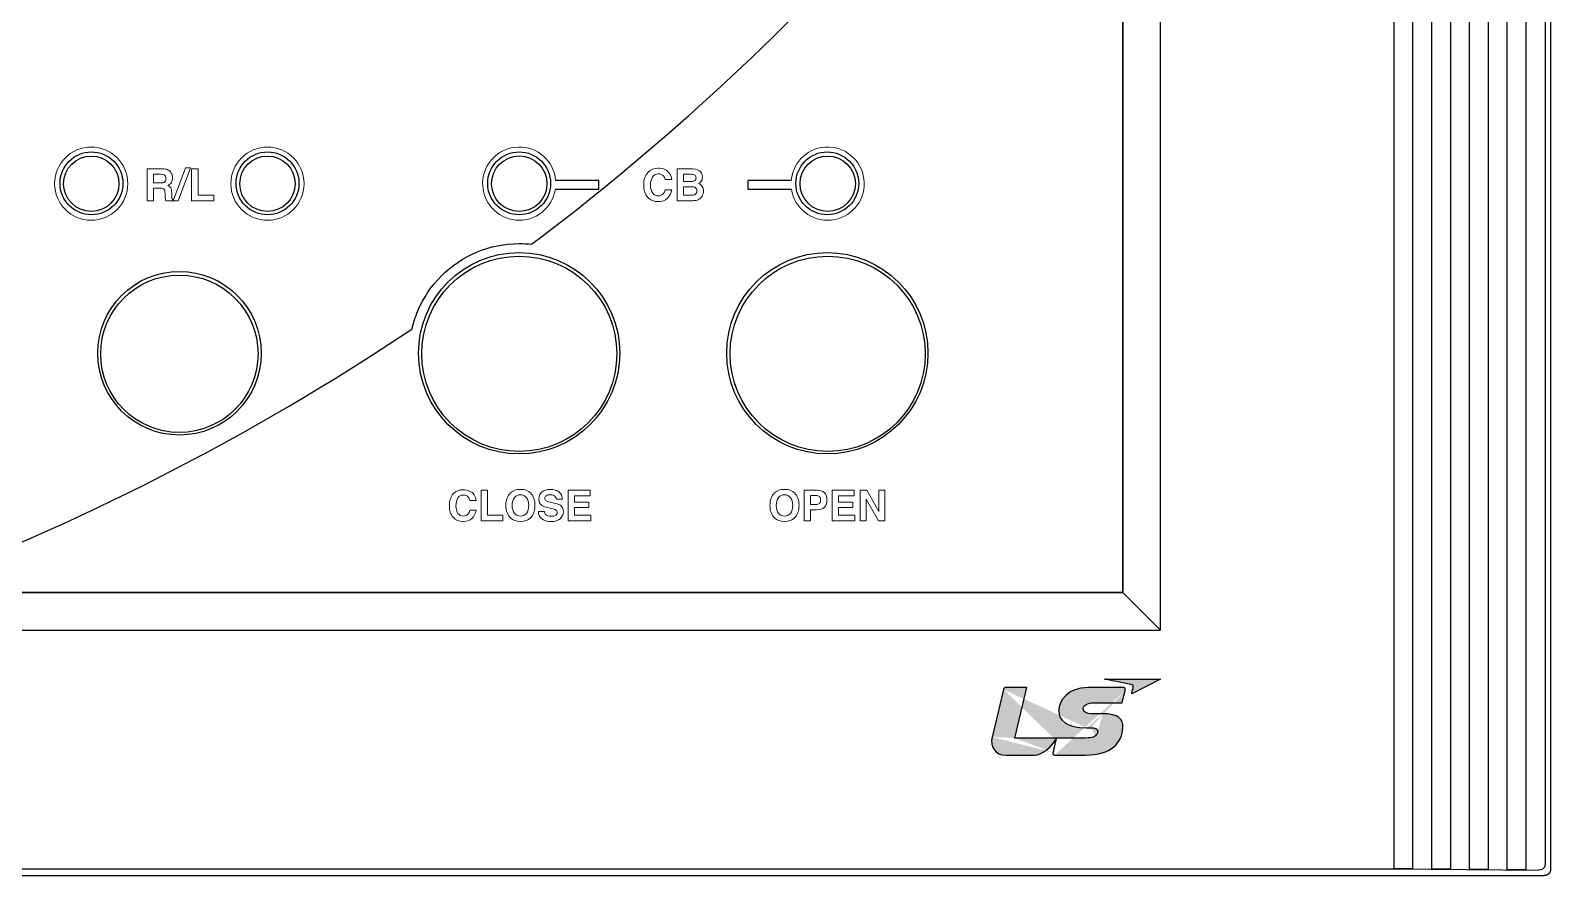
# Model space of a CAD drawing. Header units: millimetres. Extents: x 420413 to 457232, y -109 to 25896.
# Drawn here: x 429662 to 430054.7, y 7698 to 7916.1 of the extents above; entities that cross this region are included whole.
import ezdxf

# ---------------------------------------------------------------- set-up
doc = ezdxf.new("R2010")
doc.units = ezdxf.units.MM
doc.header["$LTSCALE"] = 50
doc.header["$MEASUREMENT"] = 0
doc.layers.add('JUNGHO', color=7, linetype='CONTINUOUS')

msp = doc.modelspace()

# ---------------------------------------------------------------- hatches: boundary and pattern name
at = {"layer": 'JUNGHO', "ltscale": 2}
h = msp.add_hatch(color=7, dxfattribs=at)
edge = h.paths.add_edge_path()
edge.add_spline(control_points=[(429953.94, 7748.68), (429953.94, 7748.68), (429946.48, 7744.85), (429946.48, 7744.85)], knot_values=[1, 1, 1, 1, 2, 2, 2, 2], degree=3, periodic=0)
edge.add_spline(control_points=[(429946.48, 7744.85), (429946.48, 7744.85), (429946.78, 7746.11), (429946.88, 7746.49)], knot_values=[2, 2, 2, 2, 3, 3, 3, 3], degree=3, periodic=0)
edge.add_spline(control_points=[(429946.88, 7746.49), (429946.97, 7746.88), (429946.84, 7747.18), (429946.28, 7747.29)], knot_values=[3, 3, 3, 3, 4, 4, 4, 4], degree=3, periodic=0)
edge.add_spline(control_points=[(429946.28, 7747.29), (429945.72, 7747.4), (429939.45, 7748.68), (429939.45, 7748.68)], knot_values=[4, 4, 4, 4, 5, 5, 5, 5], degree=3, periodic=0)
edge.add_spline(control_points=[(429939.45, 7748.68), (429939.45, 7748.68), (429953.94, 7748.68), (429953.94, 7748.68)], knot_values=[0, 0, 0, 0, 1, 1, 1, 1], degree=3, periodic=0)
edge = h.paths.add_edge_path()
edge.add_spline(control_points=[(429935.21, 7746.52), (429929.98, 7746.52), (429927.63, 7743.03), (429927.63, 7740.53), (429927.63, 7738.03), (429929.65, 7736.11), (429934.84, 7736.11)], knot_values=[27, 27, 27, 27, 28, 28, 28, 29, 29, 29, 29], degree=3, periodic=0)
edge.add_spline(control_points=[(429939.06, 7739.74), (429939.06, 7739.74), (429937.13, 7739.74), (429936.06, 7739.74), (429935, 7739.74), (429933.91, 7740.09), (429933.91, 7740.96), (429933.91, 7741.83), (429935.1, 7742.58), (429936.7, 7742.58)], knot_values=[20, 20, 20, 20, 21, 21, 21, 22, 22, 22, 23, 23, 23, 23], degree=3, periodic=0)
edge.add_spline(control_points=[(429936.7, 7742.58), (429936.7, 7742.58), (429943.99, 7742.58), (429943.99, 7742.58)], knot_values=[23, 23, 23, 23, 24, 24, 24, 24], degree=3, periodic=0)
edge.add_spline(control_points=[(429944.22, 7746.52), (429944.22, 7746.52), (429935.21, 7746.52), (429935.21, 7746.52)], knot_values=[26, 26, 26, 26, 27, 27, 27, 27], degree=3, periodic=0)
edge.add_spline(control_points=[(429943.99, 7742.58), (429943.99, 7742.58), (429944.63, 7745.13), (429944.76, 7745.66)], knot_values=[24, 24, 24, 24, 25, 25, 25, 25], degree=3, periodic=0)
edge.add_spline(control_points=[(429926.54, 7729.05), (429926.54, 7729.05), (429932.6, 7729.05), (429934.54, 7729.05), (429941.32, 7729.05), (429943.98, 7732.28), (429944.21, 7736.16)], knot_values=[17, 17, 17, 17, 18, 18, 18, 19, 19, 19, 19], degree=3, periodic=0)
edge.add_spline(control_points=[(429944.21, 7736.16), (429944.34, 7738.33), (429942.96, 7739.74), (429939.06, 7739.74)], knot_values=[19, 19, 19, 19, 20, 20, 20, 20], degree=3, periodic=0)
edge.add_spline(control_points=[(429937.7, 7735.18), (429937.71, 7734.76), (429937.42, 7734.27), (429937.11, 7734.02)], knot_values=[1, 1, 1, 1, 2, 2, 2, 2], degree=3, periodic=0)
edge.add_spline(control_points=[(429935.9, 7736.11), (429937.04, 7736.11), (429937.68, 7735.94), (429937.7, 7735.18)], knot_values=[0, 0, 0, 0, 1, 1, 1, 1], degree=3, periodic=0)
edge.add_spline(control_points=[(429937.11, 7734.02), (429936.41, 7733.48), (429935.8, 7733.43), (429932.51, 7733.43)], knot_values=[2, 2, 2, 2, 3, 3, 3, 3], degree=3, periodic=0)
edge.add_spline(control_points=[(429932.51, 7733.43), (429932.51, 7733.43), (429916.29, 7733.43), (429916.29, 7733.43)], knot_values=[3, 3, 3, 3, 4, 4, 4, 4], degree=3, periodic=0)
edge.add_spline(control_points=[(429926.14, 7729.76), (429926.02, 7729.24), (429926.29, 7729.05), (429926.54, 7729.05)], knot_values=[16, 16, 16, 16, 17, 17, 17, 17], degree=3, periodic=0)
edge.add_spline(control_points=[(429926.97, 7733.25), (429926.8, 7732.56), (429926.23, 7730.15), (429926.14, 7729.76)], knot_values=[15, 15, 15, 15, 16, 16, 16, 16], degree=3, periodic=0)
edge.add_spline(control_points=[(429910.43, 7733.71), (429909.87, 7731.27), (429911.13, 7729.04), (429913.94, 7729.04), (429916.75, 7729.04), (429918.99, 7729.04), (429921.37, 7729.04), (429923.26, 7729.04), (429925.78, 7731.1), (429926.8, 7733)], knot_values=[8, 8, 8, 8, 9, 9, 9, 10, 10, 10, 11, 11, 11, 11], degree=3, periodic=0)
edge.add_spline(control_points=[(429913.4, 7745.97), (429913.4, 7745.97), (429910.43, 7733.71), (429910.43, 7733.71)], knot_values=[7, 7, 7, 7, 8, 8, 8, 8], degree=3, periodic=0)
edge.add_spline(control_points=[(429916.29, 7733.43), (429916.29, 7733.43), (429919.43, 7746.51), (429919.43, 7746.51)], knot_values=[4, 4, 4, 4, 5, 5, 5, 5], degree=3, periodic=0)
edge.add_spline(control_points=[(429919.43, 7746.51), (429919.43, 7746.51), (429914.01, 7746.51), (429914.01, 7746.51)], knot_values=[5, 5, 5, 5, 6, 6, 6, 6], degree=3, periodic=0)
edge.add_spline(control_points=[(429914.01, 7746.51), (429913.65, 7746.51), (429913.51, 7746.41), (429913.4, 7745.97)], knot_values=[6, 6, 6, 6, 7, 7, 7, 7], degree=3, periodic=0)
edge.add_spline(control_points=[(429944.76, 7745.66), (429944.91, 7746.33), (429944.71, 7746.52), (429944.22, 7746.52)], knot_values=[25, 25, 25, 25, 26, 26, 26, 26], degree=3, periodic=0)
edge.add_spline(control_points=[(429934.84, 7736.11), (429934.84, 7736.11), (429935.9, 7736.11), (429935.9, 7736.11)], knot_values=[29, 29, 29, 29, 30, 30, 30, 30], degree=3, periodic=0)

# ---------------------------------------------------------------- linework, layer by layer
at = {"layer": 'JUNGHO', "color": 7}
for p, q in [((430014.27, 7699.8), (430014.27, 8524.65)), ((430019.14, 7699.76), (430019.14, 8524.7)), ((430024.02, 7699.72), (430024.02, 8524.74)), ((430028.89, 7699.67), (430028.89, 8524.78)), ((430033.76, 7699.63), (430033.76, 8524.83)), ((430038.64, 7699.58), (430038.64, 8524.87)), ((430043.51, 7699.54), (430043.51, 8524.92)), ((430048.38, 7699.5), (430048.38, 8524.96)), ((430053.31, 8523.5), (430053.31, 7700.95)), ((430054.69, 8524.88), (430054.69, 7699.58)), ((429953.96, 7761.31), (429953.96, 8206.46)), ((429944.22, 8196.71), (429944.22, 7771.04)), ((429944.22, 7771.06), (429944.22, 8196.71)), ((429808.88, 7877.43), (429797.69, 7877.43)), ((429808.88, 7875.13), (429808.88, 7877.43)), ((429847.36, 7877.43), (429847.36, 7875.13)), ((429858.54, 7877.43), (429847.36, 7877.43)), ((429797.62, 7875.13), (429808.88, 7875.13)), ((429847.36, 7875.13), (429858.62, 7875.13)), ((429547.81, 7771.06), (429944.22, 7771.06)), ((429944.22, 7771.04), (429547.81, 7771.04)), ((429953.96, 7761.31), (429944.22, 7771.06)), ((429538.06, 7761.31), (429953.96, 7761.31)), ((430053.31, 7700.95), (430053.09, 7700.14)), ((429438.96, 7697.95), (430053.06, 7697.95)), ((429477.96, 7699.67), (430014.06, 7699.67)), ((430014.06, 7699.67), (430051.69, 7699.33)), ((430014.27, 7699.8), (430019.14, 7699.76)), ((430024.02, 7699.72), (430028.89, 7699.67)), ((430033.76, 7699.63), (430038.64, 7699.58)), ((430043.51, 7699.54), (430048.38, 7699.5)), ((430052.5, 7699.55), (430051.69, 7699.33)), ((430053.09, 7700.14), (430052.5, 7699.55)), ((430053.08, 7697.95), (430053.07, 7697.95)), ((430053.09, 7697.96), (430053.08, 7697.95)), ((430053.1, 7697.96), (430053.09, 7697.96)), ((430053.11, 7697.96), (430053.1, 7697.96)), ((430053.12, 7697.96), (430053.11, 7697.96)), ((430053.13, 7697.96), (430053.12, 7697.96)), ((430053.14, 7697.96), (430053.13, 7697.96)), ((430053.16, 7697.96), (430053.14, 7697.96)), ((430053.17, 7697.97), (430053.16, 7697.96)), ((430053.18, 7697.97), (430053.17, 7697.97)), ((430053.19, 7697.97), (430053.18, 7697.97)), ((430053.2, 7697.97), (430053.19, 7697.97)), ((430053.21, 7697.97), (430053.2, 7697.97)), ((430053.22, 7697.97), (430053.21, 7697.97)), ((430053.24, 7697.97), (430053.22, 7697.97)), ((430053.25, 7697.98), (430053.24, 7697.97)), ((430053.26, 7697.98), (430053.25, 7697.98)), ((430053.27, 7697.98), (430053.26, 7697.98)), ((430053.28, 7697.98), (430053.27, 7697.98)), ((430053.29, 7697.98), (430053.28, 7697.98)), ((430053.31, 7697.98), (430053.29, 7697.98)), ((430053.32, 7697.99), (430053.31, 7697.99)), ((430053.31, 7697.99), (430053.31, 7697.98)), ((430053.34, 7697.99), (430053.32, 7697.99)), ((430053.35, 7697.99), (430053.34, 7697.99)), ((430053.36, 7697.99), (430053.35, 7697.99)), ((430053.37, 7698), (430053.36, 7697.99)), ((430053.38, 7698), (430053.37, 7698)), ((430053.39, 7698), (430053.38, 7698)), ((430053.41, 7698), (430053.39, 7698)), ((430053.42, 7698), (430053.41, 7698)), ((430053.43, 7698.01), (430053.42, 7698)), ((430053.44, 7698.01), (430053.43, 7698.01)), ((430053.45, 7698.01), (430053.44, 7698.01)), ((430053.46, 7698.01), (430053.45, 7698.01)), ((430053.47, 7698.01), (430053.46, 7698.01)), ((430053.48, 7698.02), (430053.47, 7698.01)), ((430053.49, 7698.02), (430053.48, 7698.02)), ((430053.5, 7698.02), (430053.49, 7698.02)), ((430053.52, 7698.03), (430053.5, 7698.02)), ((430053.53, 7698.03), (430053.52, 7698.03)), ((430053.54, 7698.03), (430053.53, 7698.03)), ((430053.55, 7698.04), (430053.54, 7698.03)), ((430053.56, 7698.04), (430053.55, 7698.04)), ((430053.57, 7698.04), (430053.56, 7698.04)), ((430053.58, 7698.04), (430053.57, 7698.04)), ((430053.59, 7698.04), (430053.58, 7698.04)), ((430053.6, 7698.05), (430053.59, 7698.04)), ((430053.61, 7698.05), (430053.6, 7698.05)), ((430053.62, 7698.06), (430053.61, 7698.05)), ((430053.64, 7698.06), (430053.62, 7698.06)), ((430053.65, 7698.06), (430053.64, 7698.06)), ((430053.66, 7698.07), (430053.65, 7698.06)), ((430053.67, 7698.07), (430053.66, 7698.07)), ((430053.68, 7698.07), (430053.67, 7698.07)), ((430053.69, 7698.08), (430053.68, 7698.07)), ((430053.7, 7698.08), (430053.69, 7698.08)), ((430053.71, 7698.09), (430053.7, 7698.08)), ((430053.72, 7698.09), (430053.71, 7698.09)), ((430053.73, 7698.1), (430053.72, 7698.09)), ((430053.74, 7698.1), (430053.73, 7698.1)), ((430053.75, 7698.1), (430053.74, 7698.1)), ((430053.76, 7698.11), (430053.75, 7698.1)), ((430053.77, 7698.11), (430053.76, 7698.11)), ((430053.78, 7698.12), (430053.77, 7698.11)), ((430053.79, 7698.12), (430053.78, 7698.12)), ((430053.8, 7698.13), (430053.79, 7698.12)), ((430053.81, 7698.13), (430053.8, 7698.13)), ((430053.82, 7698.14), (430053.81, 7698.13)), ((430053.83, 7698.14), (430053.82, 7698.14)), ((430053.84, 7698.15), (430053.83, 7698.14)), ((430053.85, 7698.16), (430053.84, 7698.15)), ((430053.86, 7698.16), (430053.85, 7698.16)), ((430053.87, 7698.16), (430053.86, 7698.16)), ((430053.88, 7698.17), (430053.87, 7698.16)), ((430053.89, 7698.18), (430053.88, 7698.17)), ((430053.9, 7698.19), (430053.89, 7698.18)), ((430053.91, 7698.19), (430053.9, 7698.19)), ((430053.92, 7698.19), (430053.91, 7698.19)), ((430053.93, 7698.2), (430053.92, 7698.19)), ((430053.94, 7698.21), (430053.93, 7698.2)), ((430053.95, 7698.21), (430053.94, 7698.21)), ((430053.96, 7698.22), (430053.95, 7698.21)), ((430053.97, 7698.23), (430053.96, 7698.22)), ((430053.98, 7698.23), (430053.97, 7698.23)), ((430053.99, 7698.24), (430053.98, 7698.23)), ((430054, 7698.25), (430053.99, 7698.24)), ((430054.01, 7698.25), (430054, 7698.25)), ((430054.02, 7698.26), (430054.01, 7698.25)), ((430054.03, 7698.27), (430054.02, 7698.26)), ((430054.04, 7698.28), (430054.03, 7698.27)), ((430054.03, 7698.27), (430054.03, 7698.27)), ((430054.05, 7698.29), (430054.04, 7698.28)), ((430054.06, 7698.29), (430054.05, 7698.29)), ((430054.07, 7698.3), (430054.06, 7698.29)), ((430054.08, 7698.31), (430054.07, 7698.3)), ((430054.09, 7698.32), (430054.08, 7698.31)), ((430054.1, 7698.32), (430054.09, 7698.32)), ((430054.11, 7698.33), (430054.1, 7698.32)), ((430054.12, 7698.35), (430054.11, 7698.34)), ((430054.11, 7698.34), (430054.11, 7698.33)), ((430054.13, 7698.35), (430054.12, 7698.35)), ((430054.14, 7698.36), (430054.13, 7698.35)), ((430054.15, 7698.37), (430054.14, 7698.36)), ((430054.16, 7698.38), (430054.15, 7698.37)), ((430054.17, 7698.39), (430054.16, 7698.38)), ((430054.18, 7698.39), (430054.17, 7698.39)), ((430054.19, 7698.41), (430054.18, 7698.4)), ((430054.18, 7698.4), (430054.18, 7698.39)), ((430054.2, 7698.42), (430054.19, 7698.41)), ((430054.21, 7698.42), (430054.2, 7698.42)), ((430054.22, 7698.44), (430054.21, 7698.44)), ((430054.21, 7698.44), (430054.21, 7698.42)), ((430054.23, 7698.45), (430054.22, 7698.44)), ((430054.24, 7698.46), (430054.23, 7698.45)), ((430054.25, 7698.47), (430054.24, 7698.46)), ((430054.26, 7698.47), (430054.25, 7698.47)), ((430054.27, 7698.49), (430054.26, 7698.48)), ((430054.26, 7698.48), (430054.26, 7698.47)), ((430054.28, 7698.5), (430054.27, 7698.49)), ((430054.29, 7698.51), (430054.28, 7698.5)), ((430054.3, 7698.52), (430054.29, 7698.51)), ((430054.31, 7698.54), (430054.3, 7698.53)), ((430054.3, 7698.53), (430054.3, 7698.52)), ((430054.32, 7698.55), (430054.31, 7698.54)), ((430054.33, 7698.55), (430054.32, 7698.55)), ((430054.34, 7698.57), (430054.33, 7698.56)), ((430054.33, 7698.56), (430054.33, 7698.55)), ((430054.35, 7698.58), (430054.34, 7698.57)), ((430054.36, 7698.6), (430054.35, 7698.59)), ((430054.35, 7698.59), (430054.35, 7698.58)), ((430054.37, 7698.61), (430054.36, 7698.6)), ((430054.38, 7698.63), (430054.37, 7698.62)), ((430054.37, 7698.62), (430054.37, 7698.61)), ((430054.39, 7698.64), (430054.38, 7698.63)), ((430054.4, 7698.66), (430054.39, 7698.65)), ((430054.39, 7698.65), (430054.39, 7698.64)), ((430054.41, 7698.66), (430054.4, 7698.66)), ((430054.42, 7698.67), (430054.41, 7698.66)), ((430054.43, 7698.69), (430054.42, 7698.68)), ((430054.42, 7698.68), (430054.42, 7698.67)), ((430054.44, 7698.71), (430054.43, 7698.7)), ((430054.43, 7698.7), (430054.43, 7698.69)), ((430054.45, 7698.72), (430054.44, 7698.71)), ((430054.46, 7698.74), (430054.45, 7698.73)), ((430054.45, 7698.73), (430054.45, 7698.72)), ((430054.47, 7698.75), (430054.46, 7698.74)), ((430054.48, 7698.77), (430054.47, 7698.76)), ((430054.47, 7698.76), (430054.47, 7698.75)), ((430054.49, 7698.79), (430054.48, 7698.78)), ((430054.48, 7698.78), (430054.48, 7698.77)), ((430054.5, 7698.81), (430054.49, 7698.8)), ((430054.49, 7698.8), (430054.49, 7698.79)), ((430054.51, 7698.83), (430054.5, 7698.82)), ((430054.5, 7698.82), (430054.5, 7698.81)), ((430054.52, 7698.85), (430054.51, 7698.84)), ((430054.51, 7698.84), (430054.51, 7698.83)), ((430054.53, 7698.87), (430054.52, 7698.86)), ((430054.52, 7698.86), (430054.52, 7698.85)), ((430054.54, 7698.89), (430054.53, 7698.88)), ((430054.53, 7698.88), (430054.53, 7698.87)), ((430054.55, 7698.91), (430054.54, 7698.9)), ((430054.54, 7698.9), (430054.54, 7698.89)), ((430054.56, 7698.93), (430054.55, 7698.92)), ((430054.55, 7698.92), (430054.55, 7698.91)), ((430054.57, 7698.96), (430054.56, 7698.96)), ((430054.56, 7698.96), (430054.56, 7698.94)), ((430054.56, 7698.94), (430054.56, 7698.93)), ((430054.58, 7698.99), (430054.57, 7698.98)), ((430054.57, 7698.98), (430054.57, 7698.96)), ((430054.59, 7699.02), (430054.58, 7699.01)), ((430054.58, 7699.01), (430054.58, 7699)), ((430054.58, 7699), (430054.58, 7698.99)), ((430054.6, 7699.05), (430054.59, 7699.04)), ((430054.59, 7699.04), (430054.59, 7699.03)), ((430054.59, 7699.03), (430054.59, 7699.02)), ((430054.61, 7699.08), (430054.6, 7699.07)), ((430054.6, 7699.07), (430054.6, 7699.06)), ((430054.6, 7699.06), (430054.6, 7699.05)), ((430054.62, 7699.13), (430054.61, 7699.11)), ((430054.61, 7699.11), (430054.61, 7699.11)), ((430054.61, 7699.11), (430054.61, 7699.09)), ((430054.61, 7699.09), (430054.61, 7699.08)), ((430054.63, 7699.17), (430054.62, 7699.16)), ((430054.62, 7699.16), (430054.62, 7699.15)), ((430054.62, 7699.15), (430054.62, 7699.14)), ((430054.62, 7699.14), (430054.62, 7699.13)), ((430054.64, 7699.21), (430054.63, 7699.21)), ((430054.63, 7699.21), (430054.63, 7699.19)), ((430054.63, 7699.19), (430054.63, 7699.18)), ((430054.63, 7699.18), (430054.63, 7699.17)), ((430054.65, 7699.27), (430054.64, 7699.26)), ((430054.64, 7699.26), (430054.64, 7699.25)), ((430054.64, 7699.25), (430054.64, 7699.24)), ((430054.64, 7699.24), (430054.64, 7699.22)), ((430054.64, 7699.22), (430054.64, 7699.21)), ((430054.66, 7699.33), (430054.65, 7699.32)), ((430054.65, 7699.32), (430054.65, 7699.31)), ((430054.65, 7699.31), (430054.65, 7699.29)), ((430054.65, 7699.29), (430054.65, 7699.28)), ((430054.65, 7699.28), (430054.65, 7699.27)), ((430054.67, 7699.4), (430054.66, 7699.38)), ((430054.66, 7699.38), (430054.66, 7699.37)), ((430054.66, 7699.37), (430054.66, 7699.36)), ((430054.66, 7699.36), (430054.66, 7699.35)), ((430054.66, 7699.35), (430054.66, 7699.34)), ((430054.66, 7699.34), (430054.66, 7699.33)), ((430054.68, 7699.47), (430054.67, 7699.47)), ((430054.67, 7699.47), (430054.67, 7699.45)), ((430054.67, 7699.45), (430054.67, 7699.44)), ((430054.67, 7699.44), (430054.67, 7699.43)), ((430054.67, 7699.43), (430054.67, 7699.42)), ((430054.67, 7699.42), (430054.67, 7699.41)), ((430054.67, 7699.41), (430054.67, 7699.4)), ((430054.69, 7699.56), (430054.68, 7699.54)), ((430054.68, 7699.54), (430054.68, 7699.53)), ((430054.68, 7699.53), (430054.68, 7699.52)), ((430054.68, 7699.52), (430054.68, 7699.51)), ((430054.68, 7699.51), (430054.68, 7699.5)), ((430054.68, 7699.5), (430054.68, 7699.49)), ((430054.68, 7699.49), (430054.68, 7699.47)), ((430054.69, 7699.58), (430054.69, 7699.57)), ((430054.69, 7699.57), (430054.69, 7699.56))]:
    msp.add_line(p, q, dxfattribs=at)
at = {"layer": 'JUNGHO', "color": 7, "lineweight": 0}
for points in [[(429702.08, 7880.67), (429703.38, 7880.67), (429700.18, 7872.16), (429698.87, 7872.16)], [(429703.59, 7880.42), (429705.31, 7880.42), (429705.31, 7873.64), (429709.41, 7873.64), (429709.41, 7872.16), (429703.59, 7872.16)], [(429778.45, 7797.41), (429780.08, 7797.41), (429780.08, 7790.98), (429784.01, 7790.98), (429784.01, 7789.56), (429778.45, 7789.56)], [(429806.59, 7796.03), (429802.52, 7796.03), (429802.52, 7794.35), (429806.25, 7794.35), (429806.25, 7793), (429802.52, 7793), (429802.52, 7790.98), (429806.78, 7790.98), (429806.78, 7789.56), (429800.92, 7789.56), (429800.92, 7797.41), (429806.59, 7797.41)], [(429874.8, 7796.03), (429870.73, 7796.03), (429870.73, 7794.35), (429874.46, 7794.35), (429874.46, 7793), (429870.73, 7793), (429870.73, 7790.98), (429875, 7790.98), (429875, 7789.56), (429869.14, 7789.56), (429869.14, 7797.41), (429874.8, 7797.41)], [(429876.36, 7797.41), (429878.06, 7797.41), (429881.18, 7791.95), (429881.18, 7797.41), (429882.7, 7797.41), (429882.7, 7789.56), (429881.06, 7789.56), (429877.88, 7795.13), (429877.88, 7789.56), (429876.36, 7789.56)]]:
    msp.add_lwpolyline(points, close=True, dxfattribs=at)
for centre in [(429677.72, 7876.58), (429723.25, 7876.58)]:
    msp.add_circle(centre, 9.45, dxfattribs=at)
at = {"layer": 'JUNGHO', "color": 7}
for centre, radius in [((429677.78, 7876.66), 8.12), ((429677.73, 7876.56), 7.15), ((429723.27, 7876.66), 8.12), ((429723.25, 7876.56), 7.15), ((429788.25, 7876.66), 8.12), ((429788.29, 7876.56), 7.16), ((429867.86, 7876.66), 8.12), ((429867.96, 7876.56), 7.15), ((429788.25, 7832.8), 25.99), ((429788.29, 7832.66), 25.2), ((429867.86, 7832.8), 25.99), ((429867.96, 7832.66), 25.2), ((429700.52, 7832.8), 21.12), ((429700.49, 7832.66), 20.32)]:
    msp.add_circle(centre, radius, dxfattribs=at)
at = {"layer": 'JUNGHO', "color": 7, "lineweight": 0}
for centre, start, end in [((429788.28, 7876.58), 5.1662, 351.2044), ((429867.95, 7876.58), 188.794, 174.8348)]:
    msp.add_arc(centre, 9.45, start, end, dxfattribs=at)
at = {"layer": 'JUNGHO', "color": 7}
for points in [[(429791.48, 7860.93), (429823.57, 7885.12), (429852.78, 7911.71), (429879.88, 7941.38)], [(429768.18, 7852.78), (429770.76, 7855.36), (429773.85, 7857.45), (429777.22, 7858.87)], [(429762.08, 7843.73), (429763.51, 7847.1), (429765.59, 7850.19), (429768.18, 7852.78)], [(429760.56, 7839), (429760.93, 7840.62), (429761.44, 7842.2), (429762.08, 7843.73)], [(429627.42, 7771.04), (429674.74, 7788.66), (429718.54, 7811.01), (429760.56, 7839)], [(429939.45, 7748.68), (429939.45, 7748.68), (429953.94, 7748.68), (429953.94, 7748.68)], [(429946.28, 7747.29), (429945.72, 7747.4), (429939.45, 7748.68), (429939.45, 7748.68)], [(429953.94, 7748.68), (429953.94, 7748.68), (429946.48, 7744.85), (429946.48, 7744.85)], [(429913.4, 7745.97), (429913.4, 7745.97), (429910.43, 7733.71), (429910.43, 7733.71)], [(429914.01, 7746.51), (429913.65, 7746.51), (429913.51, 7746.41), (429913.4, 7745.97)], [(429919.43, 7746.51), (429919.43, 7746.51), (429914.01, 7746.51), (429914.01, 7746.51)], [(429916.29, 7733.43), (429916.29, 7733.43), (429919.43, 7746.51), (429919.43, 7746.51)], [(429944.22, 7746.52), (429944.22, 7746.52), (429935.21, 7746.52), (429935.21, 7746.52)], [(429943.99, 7742.58), (429943.99, 7742.58), (429944.63, 7745.13), (429944.76, 7745.66)], [(429944.76, 7745.66), (429944.91, 7746.33), (429944.71, 7746.52), (429944.22, 7746.52)], [(429946.88, 7746.49), (429946.97, 7746.88), (429946.84, 7747.18), (429946.28, 7747.29)], [(429946.48, 7744.85), (429946.48, 7744.85), (429946.78, 7746.11), (429946.88, 7746.49)], [(429936.7, 7742.58), (429936.7, 7742.58), (429943.99, 7742.58), (429943.99, 7742.58)], [(429944.21, 7736.16), (429944.34, 7738.33), (429942.96, 7739.74), (429939.06, 7739.74)], [(429934.84, 7736.11), (429934.84, 7736.11), (429935.9, 7736.11), (429935.9, 7736.11)], [(429935.9, 7736.11), (429937.04, 7736.11), (429937.68, 7735.94), (429937.7, 7735.18)], [(429932.51, 7733.43), (429932.51, 7733.43), (429916.29, 7733.43), (429916.29, 7733.43)], [(429926.97, 7733.25), (429926.8, 7732.56), (429926.23, 7730.15), (429926.14, 7729.76)], [(429926.8, 7733), (429926.86, 7733.11), (429926.89, 7733.17), (429926.94, 7733.26)], [(429926.94, 7733.26), (429926.94, 7733.26), (429926.96, 7733.29), (429926.96, 7733.25)], [(429926.96, 7733.25), (429926.96, 7733.25), (429926.97, 7733.25), (429926.97, 7733.25)], [(429937.11, 7734.02), (429936.41, 7733.48), (429935.8, 7733.43), (429932.51, 7733.43)], [(429937.7, 7735.18), (429937.71, 7734.76), (429937.42, 7734.27), (429937.11, 7734.02)], [(429926.14, 7729.76), (429926.02, 7729.24), (429926.29, 7729.05), (429926.54, 7729.05)]]:
    msp.add_open_spline(points, degree=3, dxfattribs=at)
at = {"layer": 'JUNGHO', "color": 7, "lineweight": 0}
for points, knots in [([(429697.41, 7880.21), (429697.71, 7880.08), (429697.97, 7879.88), (429698.18, 7879.63), (429698.35, 7879.42), (429698.49, 7879.19), (429698.6, 7878.94), (429698.69, 7878.69), (429698.75, 7878.39), (429698.75, 7878.07), (429698.75, 7877.68), (429698.65, 7877.29), (429698.45, 7876.91), (429698.26, 7876.53), (429697.93, 7876.26), (429697.48, 7876.1), (429697.85, 7875.95), (429698.12, 7875.74), (429698.28, 7875.46), (429698.43, 7875.17), (429698.51, 7874.74), (429698.51, 7874.16), (429698.51, 7874.16), (429698.51, 7873.61), (429698.51, 7873.61), (429698.51, 7873.23), (429698.53, 7872.97), (429698.56, 7872.84), (429698.61, 7872.62), (429698.72, 7872.47), (429698.89, 7872.37), (429698.89, 7872.37), (429698.89, 7872.16), (429698.89, 7872.16), (429698.89, 7872.16), (429696.99, 7872.16), (429696.99, 7872.16), (429696.94, 7872.35), (429696.9, 7872.49), (429696.88, 7872.6), (429696.83, 7872.84), (429696.81, 7873.07), (429696.8, 7873.32), (429696.8, 7873.32), (429696.79, 7874.09), (429696.79, 7874.09), (429696.79, 7874.61), (429696.7, 7874.96), (429696.52, 7875.14), (429696.34, 7875.32), (429696.02, 7875.4), (429695.53, 7875.4), (429695.53, 7875.4), (429693.84, 7875.4), (429693.84, 7875.4), (429693.84, 7875.4), (429693.84, 7872.16), (429693.84, 7872.16), (429693.84, 7872.16), (429692.15, 7872.16), (429692.15, 7872.16), (429692.15, 7872.16), (429692.15, 7880.42), (429692.15, 7880.42), (429692.15, 7880.42), (429696.1, 7880.42), (429696.1, 7880.42), (429696.66, 7880.41), (429697.1, 7880.34), (429697.41, 7880.21)], [0, 0, 0, 0, 1, 1, 1, 2, 2, 2, 3, 3, 3, 4, 4, 4, 5, 5, 5, 6, 6, 6, 7, 7, 7, 8, 8, 8, 9, 9, 9, 10, 10, 10, 11, 11, 11, 12, 12, 12, 13, 13, 13, 14, 14, 14, 15, 15, 15, 16, 16, 16, 17, 17, 17, 18, 18, 18, 19, 19, 19, 20, 20, 20, 21, 21, 21, 22, 22, 22, 23, 23, 23, 23]), ([(429693.84, 7879.01), (429693.84, 7879.01), (429693.84, 7876.77), (429693.84, 7876.77), (429693.84, 7876.77), (429695.7, 7876.77), (429695.7, 7876.77), (429696.07, 7876.77), (429696.35, 7876.81), (429696.53, 7876.9), (429696.86, 7877.06), (429697.02, 7877.38), (429697.02, 7877.84), (429697.02, 7878.34), (429696.87, 7878.69), (429696.55, 7878.86), (429696.37, 7878.96), (429696.11, 7879.01), (429695.75, 7879.01), (429695.75, 7879.01), (429693.84, 7879.01), (429693.84, 7879.01)], [0, 0, 0, 0, 1, 1, 1, 2, 2, 2, 3, 3, 3, 4, 4, 4, 5, 5, 5, 6, 6, 6, 7, 7, 7, 7]), ([(429821.58, 7879.55), (429822.25, 7880.22), (429823.09, 7880.57), (429824.12, 7880.57), (429825.49, 7880.57), (429826.5, 7880.11), (429827.13, 7879.2), (429827.48, 7878.69), (429827.67, 7878.18), (429827.69, 7877.66), (429827.69, 7877.66), (429825.97, 7877.66), (429825.97, 7877.66), (429825.86, 7878.07), (429825.72, 7878.37), (429825.55, 7878.57), (429825.24, 7878.94), (429824.79, 7879.11), (429824.18, 7879.11), (429823.56, 7879.11), (429823.08, 7878.86), (429822.73, 7878.36), (429822.37, 7877.85), (429822.19, 7877.13), (429822.19, 7876.21), (429822.19, 7875.28), (429822.38, 7874.59), (429822.75, 7874.13), (429823.13, 7873.66), (429823.6, 7873.43), (429824.18, 7873.43), (429824.77, 7873.43), (429825.22, 7873.63), (429825.53, 7874.03), (429825.7, 7874.24), (429825.84, 7874.56), (429825.96, 7874.99), (429825.96, 7874.99), (429827.68, 7874.99), (429827.68, 7874.99), (429827.53, 7874.09), (429827.15, 7873.36), (429826.54, 7872.79), (429825.94, 7872.23), (429825.16, 7871.94), (429824.21, 7871.94), (429823.04, 7871.94), (429822.11, 7872.33), (429821.44, 7873.08), (429820.77, 7873.85), (429820.43, 7874.89), (429820.43, 7876.22), (429820.43, 7877.66), (429820.82, 7878.77), (429821.58, 7879.55)], [0, 0, 0, 0, 1, 1, 1, 2, 2, 2, 3, 3, 3, 4, 4, 4, 5, 5, 5, 6, 6, 6, 7, 7, 7, 8, 8, 8, 9, 9, 9, 10, 10, 10, 11, 11, 11, 12, 12, 12, 13, 13, 13, 14, 14, 14, 15, 15, 15, 16, 16, 16, 17, 17, 17, 18, 18, 18, 18]), ([(429835.22, 7879.54), (429835.48, 7879.19), (429835.6, 7878.77), (429835.6, 7878.28), (429835.6, 7877.77), (429835.48, 7877.37), (429835.23, 7877.06), (429835.09, 7876.89), (429834.88, 7876.73), (429834.61, 7876.59), (429835.02, 7876.44), (429835.34, 7876.2), (429835.55, 7875.86), (429835.76, 7875.53), (429835.87, 7875.12), (429835.87, 7874.65), (429835.87, 7874.16), (429835.75, 7873.72), (429835.5, 7873.33), (429835.35, 7873.08), (429835.15, 7872.86), (429834.92, 7872.68), (429834.65, 7872.49), (429834.34, 7872.35), (429833.98, 7872.27), (429833.63, 7872.2), (429833.23, 7872.16), (429832.82, 7872.16), (429832.82, 7872.16), (429829.1, 7872.16), (429829.1, 7872.16), (429829.1, 7872.16), (429829.1, 7880.42), (429829.1, 7880.42), (429829.1, 7880.42), (429833.08, 7880.42), (429833.08, 7880.42), (429834.09, 7880.41), (429834.8, 7880.11), (429835.22, 7879.54)], [0, 0, 0, 0, 1, 1, 1, 2, 2, 2, 3, 3, 3, 4, 4, 4, 5, 5, 5, 6, 6, 6, 7, 7, 7, 8, 8, 8, 9, 9, 9, 10, 10, 10, 11, 11, 11, 12, 12, 12, 13, 13, 13, 13]), ([(429830.74, 7879.01), (429830.74, 7879.01), (429830.74, 7877.16), (429830.74, 7877.16), (429830.74, 7877.16), (429832.75, 7877.16), (429832.75, 7877.16), (429833.1, 7877.16), (429833.4, 7877.23), (429833.62, 7877.37), (429833.84, 7877.5), (429833.95, 7877.75), (429833.95, 7878.1), (429833.95, 7878.5), (429833.81, 7878.76), (429833.51, 7878.88), (429833.25, 7878.96), (429832.93, 7879.01), (429832.54, 7879.01), (429832.54, 7879.01), (429830.74, 7879.01), (429830.74, 7879.01)], [0, 0, 0, 0, 1, 1, 1, 2, 2, 2, 3, 3, 3, 4, 4, 4, 5, 5, 5, 6, 6, 6, 7, 7, 7, 7]), ([(429830.74, 7875.8), (429830.74, 7875.8), (429830.74, 7873.58), (429830.74, 7873.58), (429830.74, 7873.58), (429832.76, 7873.58), (429832.76, 7873.58), (429833.12, 7873.58), (429833.4, 7873.62), (429833.6, 7873.72), (429833.97, 7873.9), (429834.15, 7874.25), (429834.15, 7874.77), (429834.15, 7875.19), (429833.97, 7875.5), (429833.62, 7875.66), (429833.43, 7875.75), (429833.15, 7875.79), (429832.79, 7875.8), (429832.79, 7875.8), (429830.74, 7875.8), (429830.74, 7875.8)], [0, 0, 0, 0, 1, 1, 1, 2, 2, 2, 3, 3, 3, 4, 4, 4, 5, 5, 5, 6, 6, 6, 7, 7, 7, 7]), ([(429771.33, 7796.59), (429771.97, 7797.23), (429772.77, 7797.56), (429773.75, 7797.56), (429775.05, 7797.56), (429776.01, 7797.12), (429776.62, 7796.26), (429776.96, 7795.78), (429777.13, 7795.29), (429777.16, 7794.79), (429777.16, 7794.79), (429775.53, 7794.79), (429775.53, 7794.79), (429775.42, 7795.18), (429775.29, 7795.47), (429775.12, 7795.66), (429774.83, 7796), (429774.4, 7796.18), (429773.82, 7796.18), (429773.23, 7796.18), (429772.77, 7795.94), (429772.43, 7795.46), (429772.09, 7794.98), (429771.92, 7794.3), (429771.92, 7793.42), (429771.92, 7792.53), (429772.1, 7791.88), (429772.46, 7791.44), (429772.81, 7791), (429773.27, 7790.78), (429773.81, 7790.78), (429774.38, 7790.78), (429774.81, 7790.97), (429775.1, 7791.35), (429775.26, 7791.55), (429775.4, 7791.85), (429775.51, 7792.25), (429775.51, 7792.25), (429777.14, 7792.25), (429777.14, 7792.25), (429777, 7791.4), (429776.64, 7790.7), (429776.06, 7790.17), (429775.48, 7789.64), (429774.74, 7789.36), (429773.83, 7789.36), (429772.72, 7789.36), (429771.84, 7789.73), (429771.2, 7790.45), (429770.56, 7791.17), (429770.24, 7792.17), (429770.24, 7793.43), (429770.24, 7794.8), (429770.6, 7795.85), (429771.33, 7796.59)], [0, 0, 0, 0, 1, 1, 1, 2, 2, 2, 3, 3, 3, 4, 4, 4, 5, 5, 5, 6, 6, 6, 7, 7, 7, 8, 8, 8, 9, 9, 9, 10, 10, 10, 11, 11, 11, 12, 12, 12, 13, 13, 13, 14, 14, 14, 15, 15, 15, 16, 16, 16, 17, 17, 17, 18, 18, 18, 18]), ([(429791.16, 7790.28), (429790.57, 7789.67), (429789.71, 7789.36), (429788.59, 7789.36), (429787.47, 7789.36), (429786.62, 7789.67), (429786.03, 7790.28), (429785.24, 7791.03), (429784.84, 7792.1), (429784.84, 7793.51), (429784.84, 7794.94), (429785.24, 7796.01), (429786.03, 7796.73), (429786.62, 7797.34), (429787.47, 7797.64), (429788.59, 7797.64), (429789.71, 7797.64), (429790.57, 7797.34), (429791.16, 7796.73), (429791.95, 7796.01), (429792.35, 7794.94), (429792.35, 7793.51), (429792.35, 7792.1), (429791.95, 7791.03), (429791.16, 7790.28)], [0, 0, 0, 0, 1, 1, 1, 2, 2, 2, 3, 3, 3, 4, 4, 4, 5, 5, 5, 6, 6, 6, 7, 7, 7, 8, 8, 8, 8]), ([(429790.15, 7791.47), (429790.52, 7791.94), (429790.72, 7792.62), (429790.72, 7793.51), (429790.72, 7794.39), (429790.52, 7795.07), (429790.15, 7795.54), (429789.76, 7796.02), (429789.25, 7796.27), (429788.6, 7796.27), (429787.95, 7796.27), (429787.43, 7796.02), (429787.05, 7795.55), (429786.66, 7795.07), (429786.46, 7794.39), (429786.46, 7793.51), (429786.46, 7792.62), (429786.66, 7791.94), (429787.05, 7791.47), (429787.43, 7790.98), (429787.95, 7790.75), (429788.6, 7790.75), (429789.25, 7790.75), (429789.76, 7790.98), (429790.15, 7791.47)], [0, 0, 0, 0, 1, 1, 1, 2, 2, 2, 3, 3, 3, 4, 4, 4, 5, 5, 5, 6, 6, 6, 7, 7, 7, 8, 8, 8, 8]), ([(429794.8, 7791.98), (429794.85, 7791.63), (429794.95, 7791.36), (429795.1, 7791.19), (429795.37, 7790.87), (429795.82, 7790.71), (429796.48, 7790.71), (429796.87, 7790.71), (429797.18, 7790.75), (429797.43, 7790.84), (429797.89, 7791), (429798.12, 7791.3), (429798.12, 7791.74), (429798.12, 7791.99), (429798.01, 7792.19), (429797.77, 7792.33), (429797.54, 7792.47), (429797.18, 7792.6), (429796.7, 7792.7), (429796.7, 7792.7), (429795.86, 7792.89), (429795.86, 7792.89), (429795.04, 7793.08), (429794.46, 7793.28), (429794.15, 7793.5), (429793.62, 7793.86), (429793.35, 7794.42), (429793.35, 7795.19), (429793.35, 7795.9), (429793.61, 7796.49), (429794.12, 7796.95), (429794.64, 7797.41), (429795.39, 7797.64), (429796.39, 7797.64), (429797.22, 7797.64), (429797.93, 7797.43), (429798.52, 7796.99), (429799.11, 7796.56), (429799.42, 7795.91), (429799.45, 7795.09), (429799.45, 7795.09), (429797.87, 7795.09), (429797.87, 7795.09), (429797.84, 7795.54), (429797.63, 7795.88), (429797.24, 7796.07), (429796.98, 7796.2), (429796.67, 7796.27), (429796.28, 7796.27), (429795.85, 7796.27), (429795.51, 7796.18), (429795.25, 7796.01), (429795, 7795.85), (429794.87, 7795.61), (429794.87, 7795.31), (429794.87, 7795.03), (429795, 7794.82), (429795.25, 7794.69), (429795.41, 7794.6), (429795.76, 7794.49), (429796.28, 7794.37), (429796.28, 7794.37), (429797.65, 7794.03), (429797.65, 7794.03), (429798.25, 7793.9), (429798.7, 7793.7), (429798.99, 7793.46), (429799.46, 7793.1), (429799.7, 7792.56), (429799.7, 7791.86), (429799.7, 7791.15), (429799.42, 7790.55), (429798.87, 7790.08), (429798.32, 7789.6), (429797.54, 7789.36), (429796.53, 7789.36), (429795.5, 7789.36), (429794.7, 7789.6), (429794.11, 7790.06), (429793.52, 7790.53), (429793.22, 7791.17), (429793.22, 7791.98), (429793.22, 7791.98), (429794.8, 7791.98), (429794.8, 7791.98)], [0, 0, 0, 0, 1, 1, 1, 2, 2, 2, 3, 3, 3, 4, 4, 4, 5, 5, 5, 6, 6, 6, 7, 7, 7, 8, 8, 8, 9, 9, 9, 10, 10, 10, 11, 11, 11, 12, 12, 12, 13, 13, 13, 14, 14, 14, 15, 15, 15, 16, 16, 16, 17, 17, 17, 18, 18, 18, 19, 19, 19, 20, 20, 20, 21, 21, 21, 22, 22, 22, 23, 23, 23, 24, 24, 24, 25, 25, 25, 26, 26, 26, 27, 27, 27, 28, 28, 28, 28]), ([(429859.38, 7790.28), (429858.78, 7789.67), (429857.93, 7789.36), (429856.81, 7789.36), (429855.69, 7789.36), (429854.83, 7789.67), (429854.24, 7790.28), (429853.44, 7791.03), (429853.05, 7792.1), (429853.05, 7793.51), (429853.05, 7794.94), (429853.44, 7796.01), (429854.24, 7796.73), (429854.83, 7797.34), (429855.69, 7797.64), (429856.81, 7797.64), (429857.93, 7797.64), (429858.78, 7797.34), (429859.38, 7796.73), (429860.16, 7796.01), (429860.56, 7794.94), (429860.56, 7793.51), (429860.56, 7792.1), (429860.16, 7791.03), (429859.38, 7790.28)], [0, 0, 0, 0, 1, 1, 1, 2, 2, 2, 3, 3, 3, 4, 4, 4, 5, 5, 5, 6, 6, 6, 7, 7, 7, 8, 8, 8, 8]), ([(429858.36, 7791.47), (429858.74, 7791.94), (429858.93, 7792.62), (429858.93, 7793.51), (429858.93, 7794.39), (429858.74, 7795.07), (429858.36, 7795.54), (429857.98, 7796.02), (429857.46, 7796.27), (429856.82, 7796.27), (429856.17, 7796.27), (429855.65, 7796.02), (429855.26, 7795.55), (429854.87, 7795.07), (429854.68, 7794.39), (429854.68, 7793.51), (429854.68, 7792.62), (429854.87, 7791.94), (429855.26, 7791.47), (429855.65, 7790.98), (429856.17, 7790.75), (429856.82, 7790.75), (429857.46, 7790.75), (429857.98, 7790.98), (429858.36, 7791.47)], [0, 0, 0, 0, 1, 1, 1, 2, 2, 2, 3, 3, 3, 4, 4, 4, 5, 5, 5, 6, 6, 6, 7, 7, 7, 8, 8, 8, 8]), ([(429867.08, 7792.97), (429866.62, 7792.59), (429865.97, 7792.4), (429865.11, 7792.4), (429865.11, 7792.4), (429863.48, 7792.4), (429863.48, 7792.4), (429863.48, 7792.4), (429863.48, 7789.56), (429863.48, 7789.56), (429863.48, 7789.56), (429861.85, 7789.56), (429861.85, 7789.56), (429861.85, 7789.56), (429861.85, 7797.41), (429861.85, 7797.41), (429861.85, 7797.41), (429865.22, 7797.41), (429865.22, 7797.41), (429865.99, 7797.41), (429866.61, 7797.21), (429867.07, 7796.81), (429867.54, 7796.4), (429867.77, 7795.78), (429867.77, 7794.93), (429867.77, 7794), (429867.54, 7793.35), (429867.08, 7792.97)], [0, 0, 0, 0, 1, 1, 1, 2, 2, 2, 3, 3, 3, 4, 4, 4, 5, 5, 5, 6, 6, 6, 7, 7, 7, 8, 8, 8, 9, 9, 9, 9]), ([(429865.82, 7795.81), (429865.61, 7795.98), (429865.33, 7796.07), (429864.96, 7796.07), (429864.96, 7796.07), (429863.48, 7796.07), (429863.48, 7796.07), (429863.48, 7796.07), (429863.48, 7793.74), (429863.48, 7793.74), (429863.48, 7793.74), (429864.96, 7793.74), (429864.96, 7793.74), (429865.33, 7793.74), (429865.61, 7793.84), (429865.82, 7794.02), (429866.03, 7794.21), (429866.14, 7794.51), (429866.14, 7794.93), (429866.14, 7795.34), (429866.03, 7795.63), (429865.82, 7795.81)], [0, 0, 0, 0, 1, 1, 1, 2, 2, 2, 3, 3, 3, 4, 4, 4, 5, 5, 5, 6, 6, 6, 7, 7, 7, 7])]:
    msp.add_open_spline(points, degree=3, knots=knots, dxfattribs=at)
at = {"layer": 'JUNGHO', "color": 7}
for points, knots in [([(429777.22, 7858.87), (429780.71, 7860.35), (429784.5, 7861.11), (429788.29, 7861.11), (429789.35, 7861.11), (429790.42, 7861.05), (429791.48, 7860.93)], [7, 7, 7, 7, 8, 8, 8, 9, 9, 9, 9]), ([(429935.21, 7746.52), (429929.98, 7746.52), (429927.63, 7743.03), (429927.63, 7740.53), (429927.63, 7738.03), (429929.65, 7736.11), (429934.84, 7736.11)], [27, 27, 27, 27, 28, 28, 28, 29, 29, 29, 29]), ([(429939.06, 7739.74), (429939.06, 7739.74), (429937.13, 7739.74), (429936.06, 7739.74), (429935, 7739.74), (429933.91, 7740.09), (429933.91, 7740.96), (429933.91, 7741.83), (429935.1, 7742.58), (429936.7, 7742.58)], [20, 20, 20, 20, 21, 21, 21, 22, 22, 22, 23, 23, 23, 23]), ([(429926.54, 7729.05), (429926.54, 7729.05), (429932.6, 7729.05), (429934.54, 7729.05), (429941.32, 7729.05), (429943.98, 7732.28), (429944.21, 7736.16)], [17, 17, 17, 17, 18, 18, 18, 19, 19, 19, 19]), ([(429910.43, 7733.71), (429909.87, 7731.27), (429911.13, 7729.04), (429913.94, 7729.04), (429916.75, 7729.04), (429918.99, 7729.04), (429921.37, 7729.04), (429923.26, 7729.04), (429925.78, 7731.1), (429926.8, 7733)], [8, 8, 8, 8, 9, 9, 9, 10, 10, 10, 11, 11, 11, 11])]:
    msp.add_open_spline(points, degree=3, knots=knots, dxfattribs=at)

doc.saveas('drawing.dxf')
